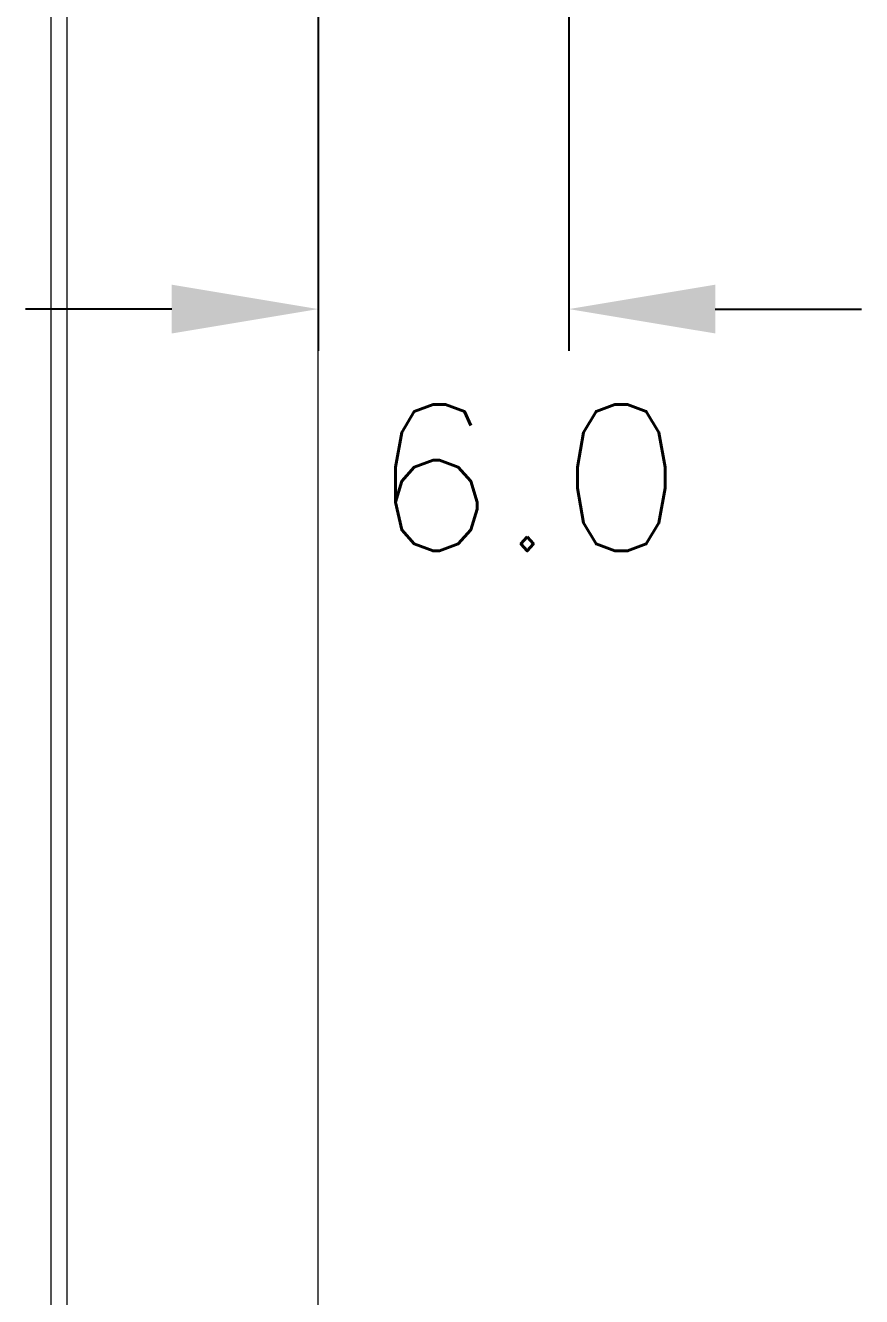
# Model space of a CAD drawing. Extents: x 4137 to 28680, y 2446 to 6814.
# Drawn here: x 7343.02 to 7363.02, y 2900.24 to 2930.65 of the extents above; entities that cross this region are included whole.
import ezdxf

# ---------------------------------------------------------------- set-up
doc = ezdxf.new("R2010")
doc.units = 0
doc.header["$LTSCALE"] = 0.5
doc.layers.get('0').update_dxf_attribs({"linetype": 'CONTINUOUS'})
doc.layers.get('DEFPOINTS').update_dxf_attribs({"linetype": 'CONTINUOUS'})
doc.layers.add('DIM', color=5, linetype='CONTINUOUS')
doc.styles.get("Standard").update_dxf_attribs({"font": 'simplex.shx'})
doc.dimstyles.new('YP115', dxfattribs={"dimscale": 0, "dimtxt": 37.5, "dimasz": 37.5, "dimexe": 0.5, "dimexo": 37.5, "dimgap": 22.5, "dimtad": 0, "dimtoh": 1, "dimdec": 1, "dimzin": 0, "dimdsep": 46, "dimtxsty": 'Standard', "dimcen": 0, "dimdle": 1.25, "dimadec": 0, "dimazin": 0, "dimtfac": 0.75, "dimtdec": 1, "dimtofl": 0, "dimtmove": 2, "dimatfit": 3, "dimfxl": 1, "dimtolj": 1, "dimtzin": 0, "dimarcsym": 0})

# ---------------------------------------------------------------- blocks, each defined once
blk = doc.blocks.new('*D23')
at = {"layer": 'DEFPOINTS', "color": 0, "transparency": 16777216}
for p in [(7356.019, 2947.46), (7350.019, 2935.855), (7350.019, 2923.863)]:
    blk.add_point(p, dxfattribs=at)
at = {"layer": 'DIM', "color": 0, "lineweight": -2, "transparency": 16777216}
for p, q in [((7356.019, 2946.46), (7356.019, 2922.863)), ((7350.019, 2934.855), (7350.019, 2922.863)), ((7346.519, 2923.863), (7343.019, 2923.863)), ((7359.519, 2923.863), (7363.019, 2923.863))]:
    blk.add_line(p, q, dxfattribs=at)
at = {"layer": 'DIM', "color": 0, "transparency": 16777216}
for points in [[(7346.519, 2924.447), (7346.519, 2923.28), (7350.019, 2923.863)], [(7359.519, 2924.447), (7359.519, 2923.28), (7356.019, 2923.863)]]:
    blk.add_solid(points, dxfattribs=at)
at = {"layer": 'DIM', "color": 0, "transparency": 16777216, "insert": (7355.02, 2919.83), "char_height": 3.5, "attachment_point": 5}
blk.add_mtext('\\A1;6.0', dxfattribs=at)

msp = doc.modelspace()

# ---------------------------------------------------------------- linework, layer by layer
at = {"color": 7, "linetype": 'Continuous', "lineweight": 15}
for p, q in [((7343.627, 3132.352), (7343.627, 2857.568)), ((7344.019, 2857.96), (7344.019, 3131.96)), ((7350.019, 2885.46), (7350.019, 3049.96))]:
    msp.add_line(p, q, dxfattribs=at)

# ---------------------------------------------------------------- dimensions: what is measured, and where the dimension line sits
at = {"layer": 'DIM'}
dim = msp.add_linear_dim(base=(7350.019, 2923.863), p1=(7356.019, 2947.46), p2=(7350.019, 2935.855), dimstyle='YP115', override={"dimscale": 1, "dimtxt": 3.5, "dimasz": 3.5, "dimexe": 1, "dimexo": 1, "dimgap": 0.9, "dimtoh": 0, "dimdle": 1.3}, dxfattribs=at)
dim.commit()
dim.dimension.update_dxf_attribs({"geometry": '*D23', "text_midpoint": (7355.02, 2919.83), "dimtype": 160})

doc.saveas('drawing.dxf')
